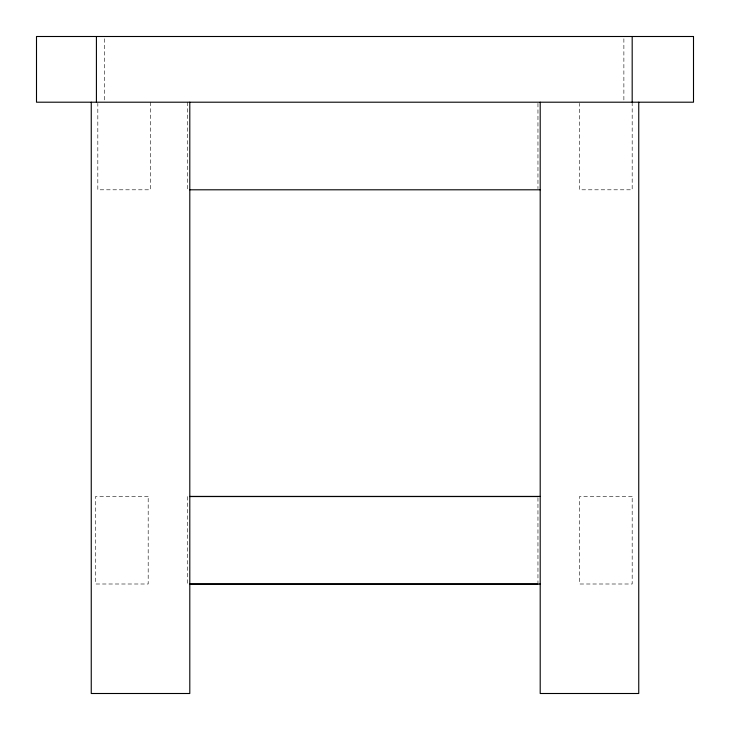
<?xml version="1.0" encoding="UTF-8"?>
<svg xmlns="http://www.w3.org/2000/svg" width="730" height="730" viewBox="0 0 730 730"><rect width="100%" height="100%" fill="white"/><g stroke="black" fill="none" stroke-linecap="round" stroke-linejoin="round"><path stroke-width="0.55" stroke-dasharray="3.65 2.74" d="M632.18 102.2L632.18 189.8L579.62 189.8L579.62 103.341M623.876 38.763L623.876 99.937M537.955 103.341L537.955 188.659M537.955 497.696L537.955 583.014M187.555 102.2L187.555 189.8M187.555 496.555L187.555 584.155M150.38 102.2L150.38 189.8L97.82 189.8L97.82 103.341M104.591 38.763L104.591 99.937M148.19 496.4L95.63 496.4L95.63 584L148.19 584L148.19 496.4M632.18 496.4L579.62 496.4L579.62 584L632.18 584L632.18 496.4"/><path stroke-width="1.09" d="M189.8 189.8L540.2 189.8M189.8 496.4L540.2 496.4M189.837 496.555L537.955 496.555M189.8 584L540.2 584M189.837 584.155L537.955 584.155M638.75 102.2L638.75 693.5L540.2 693.5L540.2 102.2M632.18 36.5L632.18 102.2M189.8 102.2L189.8 693.5L91.25 693.5L91.25 102.2M96.415 36.5L96.415 102.2M693.5 36.5L36.5 36.5L36.5 102.2L693.5 102.2L693.5 36.5"/></g></svg>
